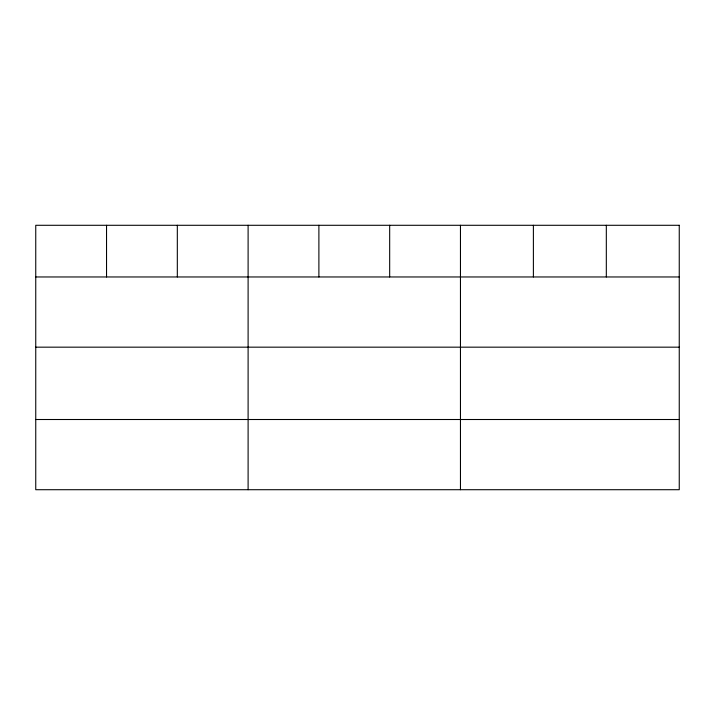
<?xml version="1.0" encoding="UTF-8"?>
<svg xmlns="http://www.w3.org/2000/svg" width="715" height="715" viewBox="0 0 715 715"><rect width="100%" height="100%" fill="white"/><g stroke="black" fill="none" stroke-linecap="round" stroke-linejoin="round"><path stroke-width="1.07" d="M35.75 276.964L679.25 276.964M35.75 347.168L679.25 347.168M35.75 419.508L679.25 419.508M606.32 225.288L606.32 276.964M533.39 225.288L533.39 276.964M460.46 225.288L460.46 489.712M389.675 225.288L389.675 276.964M318.89 225.288L318.89 276.964M248.105 225.288L248.105 489.712M177.32 225.288L177.32 276.964M106.535 225.288L106.535 276.964M679.25 225.288L35.75 225.288L35.75 489.712L679.25 489.712L679.25 225.288"/></g></svg>
